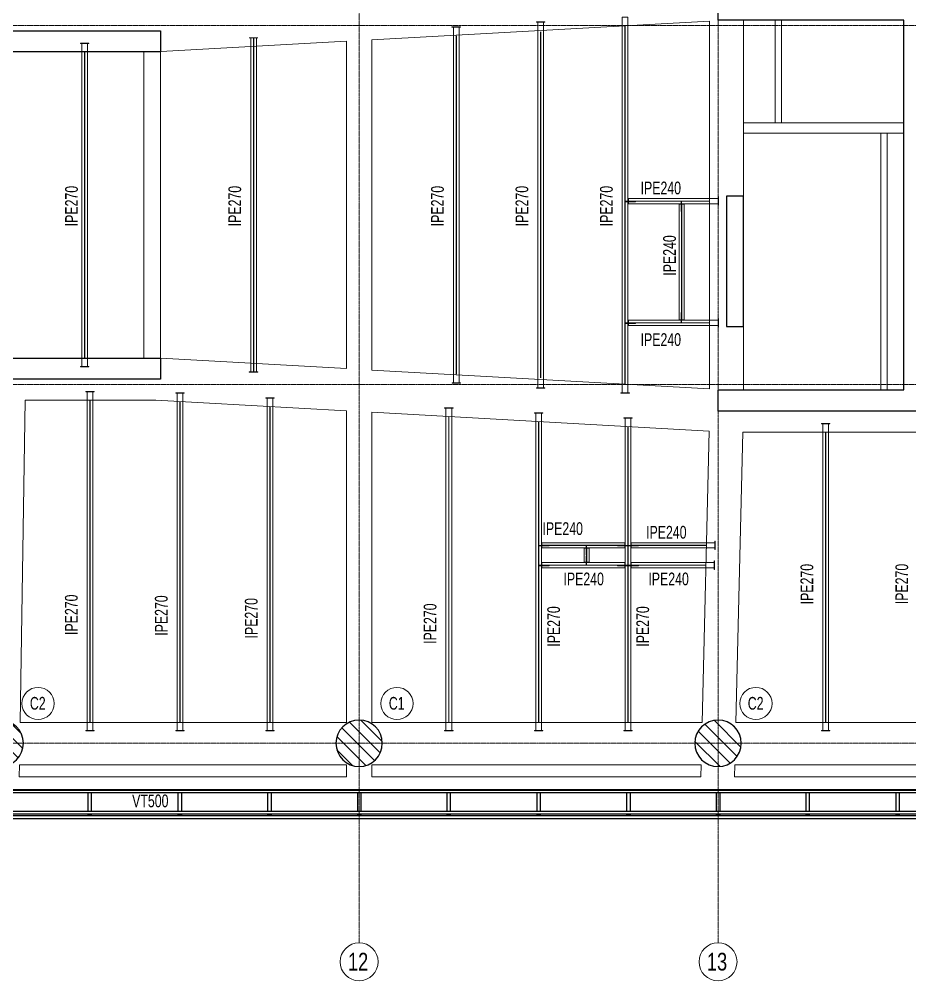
# Model space of a CAD drawing. Header units: millimetres. Extents: x -899 to 76352, y -21218 to 30068.
# Drawn here: x 38598 to 59686, y -5625 to 17150 of the extents above; entities that cross this region are included whole.
import ezdxf

# ---------------------------------------------------------------- set-up
doc = ezdxf.new("R2010")
doc.units = ezdxf.units.MM
doc.header["$LTSCALE"] = 0.9
doc.linetypes.add('Grid Line', pattern=[3.33375, 1.905, -0.47625, 0.47625, -0.47625])
for name, color, linetype, lineweight in [('0-2', 250, 'Continuous', 5), ('A_ALMA', 255, 'Continuous', 5), ('E_COLUMNAS', 1, 'Continuous', 18), ('E_COLUMNAS-3', 1, 'Continuous', 35), ('E_COLUMNAS-4', 1, 'Continuous', 25), ('E_EJES', 8, 'Continuous', 9), ('E_EJES-1', 8, 'Grid Line', 9), ('E_MUROS-1', 2, 'Continuous', 25), ('E_TEXTO', 3, 'Continuous', 9), ('E_VIGAS', 5, 'Continuous', 9), ('E_VIGAS-1', 5, 'Continuous', 25), ('E_VIGAS-2', 10, 'Continuous', 25), ('P-PLATINA', 6, 'Continuous', 15), ('VIGAS_HCB', 253, 'Continuous', 15)]:
    doc.layers.add(name, color=color, linetype=linetype, lineweight=lineweight)
doc.styles.add('Arial Narrow', font='', dxfattribs={"width": 0.85, "height": 0.3})
doc.styles.add('Swis721 LtCn BT', font='swisscl.ttf', dxfattribs={"height": 0.42})
doc.styles.get('Arial Narrow').set_extended_font_data('Arial Narrow')

# ---------------------------------------------------------------- blocks, each defined once
blk = doc.blocks.new('EST_SFM_VIGA-METALICA-SECCION-C - EST_SFM_VIGA-METALICA-UPN100-1527742-PLANTA TIPO PISO 18 A PISO 23')
at = {"layer": 'E_VIGAS-2'}
for p, q in [((34.044, 0.018), (-34.827, 0.018)), ((-34.827, -0.032), (34.044, -0.032))]:
    blk.add_line(p, q, dxfattribs=at)
blk = doc.blocks.new('EST_SFM_VIGA-METALICA-SECCION-C - EST_SFM_VIGA-METALICA-UPN100-1527772-PLANTA TIPO PISO 18 A PISO 23')
at = {"layer": 'E_VIGAS-2'}
for p, q in [((34.942, 0.032), (-34.929, 0.032)), ((-34.929, -0.018), (34.942, -0.018))]:
    blk.add_line(p, q, dxfattribs=at)
blk = doc.blocks.new('EST_SFM_VIGA-METALICA-SECCION-C - EST_SFM_VIGA-METALICA-UPN160-1579051-PLANTA TIPO PISO 18 A PISO 23')
at = {"layer": 'E_VIGAS-1'}
for p, q in [((30.107, 0.047), (-30.264, 0.047)), ((-30.269, -0.018), (30.113, -0.018))]:
    blk.add_line(p, q, dxfattribs=at)
blk = doc.blocks.new('DCTIB_CNI_EST_MOD-1A-FAC_0001_rvt-2-PLANTA TIPO PISO 18 A PISO 23')
at = {"layer": 'E_VIGAS-1'}
for p, q in [((-38.078, 139.567), (-37.996, 139.567)), ((-38.078, 139.545), (-38.078, 139.567)), ((-38.078, 139.045), (-38.078, 139.495)), ((-37.996, 139.545), (-37.996, 139.567)), ((-37.996, 139.045), (-37.996, 139.495)), ((-35.953, 139.567), (-35.871, 139.567)), ((-35.953, 139.567), (-35.953, 139.545)), ((-35.953, 139.495), (-35.953, 139.045)), ((-35.871, 139.567), (-35.871, 139.545)), ((-35.871, 139.495), (-35.871, 139.045)), ((-33.828, 139.567), (-33.746, 139.567)), ((-33.828, 139.567), (-33.828, 139.545)), ((-33.828, 139.495), (-33.828, 139.045)), ((-33.746, 139.567), (-33.746, 139.545)), ((-33.746, 139.495), (-33.746, 139.045)), ((-31.703, 139.567), (-31.621, 139.567)), ((-31.703, 139.567), (-31.703, 139.545)), ((-31.703, 139.495), (-31.703, 139.045)), ((-31.621, 139.567), (-31.621, 139.545)), ((-31.621, 139.495), (-31.621, 139.045)), ((-29.578, 139.567), (-29.496, 139.567)), ((-29.578, 139.545), (-29.578, 139.567)), ((-29.578, 139.045), (-29.578, 139.495)), ((-29.496, 139.545), (-29.496, 139.567)), ((-29.496, 139.045), (-29.496, 139.495)), ((-27.454, 139.567), (-27.372, 139.567)), ((-27.454, 139.567), (-27.454, 139.545)), ((-27.454, 139.495), (-27.454, 139.045)), ((-27.372, 139.567), (-27.372, 139.545)), ((-27.372, 139.495), (-27.372, 139.045)), ((-25.328, 139.567), (-25.246, 139.567)), ((-25.328, 139.567), (-25.328, 139.545)), ((-25.328, 139.495), (-25.328, 139.045)), ((-25.246, 139.567), (-25.246, 139.545)), ((-25.246, 139.495), (-25.246, 139.045)), ((-23.203, 139.567), (-23.121, 139.567)), ((-23.203, 139.567), (-23.203, 139.545)), ((-23.203, 139.406), (-23.203, 139.045)), ((-23.121, 139.567), (-23.121, 139.545)), ((-23.121, 139.406), (-23.121, 139.045)), ((-21.078, 139.567), (-20.996, 139.567)), ((-21.078, 139.545), (-21.078, 139.567)), ((-21.078, 139.045), (-21.078, 139.495)), ((-20.996, 139.545), (-20.996, 139.567)), ((-20.996, 139.045), (-20.996, 139.495)), ((-18.953, 139.567), (-18.871, 139.567)), ((-18.953, 139.567), (-18.953, 139.545)), ((-18.953, 139.495), (-18.953, 139.045)), ((-18.871, 139.567), (-18.871, 139.545)), ((-18.871, 139.495), (-18.871, 139.045)), ((-38.078, 138.967), (-38.078, 138.995)), ((-38.078, 138.966), (-38.078, 138.967)), ((-38.078, 138.967), (-37.996, 138.967)), ((-38.05, 138.966), (-38.078, 138.966)), ((-38.04, 138.961), (-38.04, 138.966)), ((-38.04, 138.947), (-38.04, 138.961)), ((-38.035, 138.966), (-38.035, 138.961)), ((-38.035, 138.961), (-38.035, 138.947)), ((-37.996, 138.966), (-38.024, 138.966)), ((-37.996, 138.967), (-37.996, 138.995)), ((-37.996, 138.967), (-37.996, 138.966)), ((-35.953, 138.995), (-35.953, 138.967)), ((-35.953, 138.967), (-35.871, 138.967)), ((-35.953, 138.966), (-35.953, 138.967)), ((-35.925, 138.966), (-35.953, 138.966)), ((-35.915, 138.961), (-35.915, 138.966)), ((-35.915, 138.947), (-35.915, 138.961)), ((-35.91, 138.966), (-35.91, 138.961)), ((-35.91, 138.961), (-35.91, 138.947)), ((-35.871, 138.966), (-35.899, 138.966)), ((-35.871, 138.995), (-35.871, 138.967)), ((-35.871, 138.967), (-35.871, 138.966)), ((-33.828, 138.995), (-33.828, 138.967)), ((-33.828, 138.967), (-33.746, 138.967)), ((-33.828, 138.966), (-33.828, 138.967)), ((-33.8, 138.966), (-33.828, 138.966)), ((-33.79, 138.961), (-33.79, 138.966)), ((-33.79, 138.947), (-33.79, 138.961)), ((-33.785, 138.966), (-33.785, 138.961)), ((-33.785, 138.961), (-33.785, 138.947)), ((-33.746, 138.966), (-33.774, 138.966)), ((-33.746, 138.995), (-33.746, 138.967)), ((-33.746, 138.967), (-33.746, 138.966)), ((-31.703, 138.995), (-31.703, 138.967)), ((-31.703, 138.967), (-31.621, 138.967)), ((-31.703, 138.966), (-31.703, 138.967)), ((-31.675, 138.966), (-31.703, 138.966)), ((-31.664, 138.961), (-31.664, 138.966)), ((-31.664, 138.947), (-31.664, 138.961)), ((-31.659, 138.966), (-31.659, 138.961)), ((-31.659, 138.961), (-31.659, 138.947)), ((-31.621, 138.966), (-31.649, 138.966)), ((-31.621, 138.995), (-31.621, 138.967)), ((-31.621, 138.967), (-31.621, 138.966)), ((-29.578, 138.967), (-29.578, 138.995)), ((-29.578, 138.966), (-29.578, 138.967)), ((-29.578, 138.967), (-29.496, 138.967)), ((-29.55, 138.966), (-29.578, 138.966)), ((-29.54, 138.961), (-29.54, 138.966)), ((-29.54, 138.947), (-29.54, 138.961)), ((-29.535, 138.966), (-29.535, 138.961)), ((-29.535, 138.961), (-29.535, 138.947)), ((-29.496, 138.966), (-29.524, 138.966)), ((-29.496, 138.967), (-29.496, 138.995)), ((-29.496, 138.967), (-29.496, 138.966)), ((-27.454, 138.995), (-27.454, 138.967)), ((-27.454, 138.967), (-27.372, 138.967)), ((-27.454, 138.966), (-27.454, 138.967)), ((-27.426, 138.966), (-27.454, 138.966)), ((-27.415, 138.961), (-27.415, 138.966)), ((-27.415, 138.947), (-27.415, 138.961)), ((-27.41, 138.966), (-27.41, 138.961)), ((-27.41, 138.961), (-27.41, 138.947)), ((-27.372, 138.966), (-27.399, 138.966)), ((-27.372, 138.995), (-27.372, 138.967)), ((-27.372, 138.967), (-27.372, 138.966)), ((-25.328, 138.995), (-25.328, 138.967)), ((-25.328, 138.967), (-25.246, 138.967)), ((-25.328, 138.966), (-25.328, 138.967)), ((-25.3, 138.966), (-25.328, 138.966)), ((-25.29, 138.961), (-25.29, 138.966)), ((-25.29, 138.947), (-25.29, 138.961)), ((-25.285, 138.966), (-25.285, 138.961)), ((-25.285, 138.961), (-25.285, 138.947)), ((-25.246, 138.966), (-25.274, 138.966)), ((-25.246, 138.995), (-25.246, 138.967)), ((-25.246, 138.967), (-25.246, 138.966)), ((-23.203, 138.995), (-23.203, 138.967)), ((-23.203, 138.967), (-23.121, 138.967)), ((-23.203, 138.966), (-23.203, 138.967)), ((-23.175, 138.966), (-23.203, 138.966)), ((-23.164, 138.961), (-23.164, 138.966)), ((-23.164, 138.947), (-23.164, 138.961)), ((-23.159, 138.966), (-23.159, 138.961)), ((-23.159, 138.961), (-23.159, 138.947)), ((-23.121, 138.966), (-23.149, 138.966)), ((-23.121, 138.995), (-23.121, 138.967)), ((-23.121, 138.967), (-23.121, 138.966)), ((-21.078, 138.967), (-21.078, 138.995)), ((-21.078, 138.966), (-21.078, 138.967)), ((-21.078, 138.967), (-20.996, 138.967)), ((-21.05, 138.966), (-21.078, 138.966)), ((-21.04, 138.961), (-21.04, 138.966)), ((-21.04, 138.947), (-21.04, 138.961)), ((-21.035, 138.966), (-21.035, 138.961)), ((-21.035, 138.961), (-21.035, 138.947)), ((-20.996, 138.966), (-21.024, 138.966)), ((-20.996, 138.967), (-20.996, 138.995)), ((-20.996, 138.967), (-20.996, 138.966)), ((-18.953, 138.995), (-18.953, 138.967)), ((-18.953, 138.967), (-18.871, 138.967)), ((-18.953, 138.966), (-18.953, 138.967)), ((-18.925, 138.966), (-18.953, 138.966)), ((-18.915, 138.961), (-18.915, 138.966)), ((-18.915, 138.947), (-18.915, 138.961)), ((-18.91, 138.966), (-18.91, 138.961)), ((-18.91, 138.961), (-18.91, 138.947)), ((-18.871, 138.966), (-18.899, 138.966)), ((-18.871, 138.995), (-18.871, 138.967)), ((-18.871, 138.967), (-18.871, 138.966))]:
    blk.add_line(p, q, dxfattribs=at)
for points, knots in [([(-38.05, 138.966), (-38.049, 138.966), (-38.048, 138.966), (-38.045, 138.966), (-38.043, 138.965), (-38.041, 138.964), (-38.04, 138.963), (-38.04, 138.962), (-38.04, 138.961)], [0, 0, 0, 0, 0.142857, 0.285714, 0.428571, 0.571429, 0.785714, 1, 1, 1, 1]), ([(-38.04, 138.961), (-38.04, 138.962), (-38.04, 138.963), (-38.042, 138.965), (-38.043, 138.965), (-38.045, 138.966), (-38.046, 138.966), (-38.047, 138.966), (-38.049, 138.966), (-38.05, 138.966)], [0, 0, 0, 0, 0.285714, 0.428571, 0.571429, 0.678571, 0.732143, 0.785714, 1, 1, 1, 1]), ([(-38.024, 138.966), (-38.025, 138.966), (-38.026, 138.966), (-38.029, 138.966), (-38.031, 138.965), (-38.033, 138.964), (-38.034, 138.963), (-38.035, 138.962), (-38.035, 138.961)], [0, 0, 0, 0, 0.142857, 0.285714, 0.428571, 0.571429, 0.785714, 1, 1, 1, 1]), ([(-38.035, 138.961), (-38.035, 138.962), (-38.034, 138.963), (-38.033, 138.965), (-38.031, 138.965), (-38.03, 138.966), (-38.029, 138.966), (-38.027, 138.966), (-38.025, 138.966), (-38.024, 138.966)], [0, 0, 0, 0, 0.285714, 0.428571, 0.571429, 0.678571, 0.732143, 0.785714, 1, 1, 1, 1]), ([(-35.915, 138.961), (-35.915, 138.962), (-35.915, 138.963), (-35.917, 138.965), (-35.918, 138.965), (-35.92, 138.966), (-35.921, 138.966), (-35.922, 138.966), (-35.924, 138.966), (-35.925, 138.966)], [0, 0, 0, 0, 0.285714, 0.428571, 0.571429, 0.678571, 0.732143, 0.785714, 1, 1, 1, 1]), ([(-35.925, 138.966), (-35.924, 138.966), (-35.923, 138.966), (-35.92, 138.966), (-35.918, 138.965), (-35.916, 138.964), (-35.915, 138.963), (-35.915, 138.962), (-35.915, 138.961)], [0, 0, 0, 0, 0.142857, 0.285714, 0.428571, 0.571429, 0.785714, 1, 1, 1, 1]), ([(-35.91, 138.961), (-35.91, 138.962), (-35.909, 138.963), (-35.908, 138.965), (-35.906, 138.965), (-35.905, 138.966), (-35.904, 138.966), (-35.902, 138.966), (-35.9, 138.966), (-35.899, 138.966)], [0, 0, 0, 0, 0.285714, 0.428571, 0.571429, 0.678571, 0.732143, 0.785714, 1, 1, 1, 1]), ([(-35.899, 138.966), (-35.9, 138.966), (-35.901, 138.966), (-35.904, 138.966), (-35.906, 138.965), (-35.908, 138.964), (-35.909, 138.963), (-35.91, 138.962), (-35.91, 138.961)], [0, 0, 0, 0, 0.142857, 0.285714, 0.428571, 0.571429, 0.785714, 1, 1, 1, 1]), ([(-33.79, 138.961), (-33.79, 138.962), (-33.79, 138.963), (-33.792, 138.965), (-33.793, 138.965), (-33.795, 138.966), (-33.796, 138.966), (-33.797, 138.966), (-33.799, 138.966), (-33.8, 138.966)], [0, 0, 0, 0, 0.285714, 0.428571, 0.571429, 0.678571, 0.732143, 0.785714, 1, 1, 1, 1]), ([(-33.8, 138.966), (-33.799, 138.966), (-33.798, 138.966), (-33.795, 138.966), (-33.793, 138.965), (-33.791, 138.964), (-33.79, 138.963), (-33.79, 138.962), (-33.79, 138.961)], [0, 0, 0, 0, 0.142857, 0.285714, 0.428571, 0.571429, 0.785714, 1, 1, 1, 1]), ([(-33.785, 138.961), (-33.785, 138.962), (-33.784, 138.963), (-33.783, 138.965), (-33.781, 138.965), (-33.78, 138.966), (-33.779, 138.966), (-33.777, 138.966), (-33.775, 138.966), (-33.774, 138.966)], [0, 0, 0, 0, 0.285714, 0.428571, 0.571429, 0.678571, 0.732143, 0.785714, 1, 1, 1, 1]), ([(-33.774, 138.966), (-33.775, 138.966), (-33.776, 138.966), (-33.779, 138.966), (-33.781, 138.965), (-33.783, 138.964), (-33.784, 138.963), (-33.785, 138.962), (-33.785, 138.961)], [0, 0, 0, 0, 0.142857, 0.285714, 0.428571, 0.571429, 0.785714, 1, 1, 1, 1]), ([(-31.664, 138.961), (-31.664, 138.962), (-31.665, 138.963), (-31.666, 138.965), (-31.668, 138.965), (-31.669, 138.966), (-31.67, 138.966), (-31.672, 138.966), (-31.674, 138.966), (-31.675, 138.966)], [0, 0, 0, 0, 0.285714, 0.428571, 0.571429, 0.678571, 0.732143, 0.785714, 1, 1, 1, 1]), ([(-31.675, 138.966), (-31.674, 138.966), (-31.673, 138.966), (-31.67, 138.966), (-31.668, 138.965), (-31.666, 138.964), (-31.665, 138.963), (-31.664, 138.962), (-31.664, 138.961)], [0, 0, 0, 0, 0.142857, 0.285714, 0.428571, 0.571429, 0.785714, 1, 1, 1, 1]), ([(-31.659, 138.961), (-31.659, 138.962), (-31.659, 138.963), (-31.657, 138.965), (-31.656, 138.965), (-31.654, 138.966), (-31.653, 138.966), (-31.652, 138.966), (-31.65, 138.966), (-31.649, 138.966)], [0, 0, 0, 0, 0.285714, 0.428571, 0.571429, 0.678571, 0.732143, 0.785714, 1, 1, 1, 1]), ([(-31.649, 138.966), (-31.65, 138.966), (-31.651, 138.966), (-31.654, 138.966), (-31.656, 138.965), (-31.658, 138.964), (-31.659, 138.963), (-31.659, 138.962), (-31.659, 138.961)], [0, 0, 0, 0, 0.142857, 0.285714, 0.428571, 0.571429, 0.785714, 1, 1, 1, 1]), ([(-29.55, 138.966), (-29.549, 138.966), (-29.548, 138.966), (-29.545, 138.966), (-29.543, 138.965), (-29.541, 138.964), (-29.54, 138.963), (-29.54, 138.962), (-29.54, 138.961)], [0, 0, 0, 0, 0.142857, 0.285714, 0.428571, 0.571429, 0.785714, 1, 1, 1, 1]), ([(-29.54, 138.961), (-29.54, 138.962), (-29.54, 138.963), (-29.542, 138.965), (-29.543, 138.965), (-29.545, 138.966), (-29.546, 138.966), (-29.547, 138.966), (-29.549, 138.966), (-29.55, 138.966)], [0, 0, 0, 0, 0.285714, 0.428571, 0.571429, 0.678571, 0.732143, 0.785714, 1, 1, 1, 1]), ([(-29.524, 138.966), (-29.525, 138.966), (-29.526, 138.966), (-29.529, 138.966), (-29.531, 138.965), (-29.533, 138.964), (-29.534, 138.963), (-29.535, 138.962), (-29.535, 138.961)], [0, 0, 0, 0, 0.142857, 0.285714, 0.428571, 0.571429, 0.785714, 1, 1, 1, 1]), ([(-29.535, 138.961), (-29.535, 138.962), (-29.534, 138.963), (-29.533, 138.965), (-29.531, 138.965), (-29.53, 138.966), (-29.529, 138.966), (-29.527, 138.966), (-29.525, 138.966), (-29.524, 138.966)], [0, 0, 0, 0, 0.285714, 0.428571, 0.571429, 0.678571, 0.732143, 0.785714, 1, 1, 1, 1]), ([(-27.415, 138.961), (-27.415, 138.962), (-27.415, 138.963), (-27.417, 138.965), (-27.419, 138.965), (-27.42, 138.966), (-27.421, 138.966), (-27.423, 138.966), (-27.424, 138.966), (-27.426, 138.966)], [0, 0, 0, 0, 0.285714, 0.428571, 0.571429, 0.678571, 0.732143, 0.785714, 1, 1, 1, 1]), ([(-27.426, 138.966), (-27.425, 138.966), (-27.423, 138.966), (-27.421, 138.966), (-27.419, 138.965), (-27.417, 138.964), (-27.415, 138.963), (-27.415, 138.962), (-27.415, 138.961)], [0, 0, 0, 0, 0.142857, 0.285714, 0.428571, 0.571429, 0.785714, 1, 1, 1, 1]), ([(-27.41, 138.961), (-27.41, 138.962), (-27.41, 138.963), (-27.408, 138.965), (-27.407, 138.965), (-27.405, 138.966), (-27.404, 138.966), (-27.402, 138.966), (-27.401, 138.966), (-27.399, 138.966)], [0, 0, 0, 0, 0.285714, 0.428571, 0.571429, 0.678571, 0.732143, 0.785714, 1, 1, 1, 1]), ([(-27.399, 138.966), (-27.4, 138.966), (-27.402, 138.966), (-27.404, 138.966), (-27.406, 138.965), (-27.408, 138.964), (-27.41, 138.963), (-27.41, 138.962), (-27.41, 138.961)], [0, 0, 0, 0, 0.142857, 0.285714, 0.428571, 0.571429, 0.785714, 1, 1, 1, 1]), ([(-25.29, 138.961), (-25.29, 138.962), (-25.29, 138.963), (-25.292, 138.965), (-25.293, 138.965), (-25.295, 138.966), (-25.296, 138.966), (-25.297, 138.966), (-25.299, 138.966), (-25.3, 138.966)], [0, 0, 0, 0, 0.285714, 0.428571, 0.571429, 0.678571, 0.732143, 0.785714, 1, 1, 1, 1]), ([(-25.3, 138.966), (-25.299, 138.966), (-25.298, 138.966), (-25.295, 138.966), (-25.293, 138.965), (-25.291, 138.964), (-25.29, 138.963), (-25.29, 138.962), (-25.29, 138.961)], [0, 0, 0, 0, 0.142857, 0.285714, 0.428571, 0.571429, 0.785714, 1, 1, 1, 1]), ([(-25.285, 138.961), (-25.285, 138.962), (-25.284, 138.963), (-25.283, 138.965), (-25.281, 138.965), (-25.28, 138.966), (-25.279, 138.966), (-25.277, 138.966), (-25.275, 138.966), (-25.274, 138.966)], [0, 0, 0, 0, 0.285714, 0.428571, 0.571429, 0.678571, 0.732143, 0.785714, 1, 1, 1, 1]), ([(-25.274, 138.966), (-25.275, 138.966), (-25.276, 138.966), (-25.279, 138.966), (-25.281, 138.965), (-25.283, 138.964), (-25.284, 138.963), (-25.285, 138.962), (-25.285, 138.961)], [0, 0, 0, 0, 0.142857, 0.285714, 0.428571, 0.571429, 0.785714, 1, 1, 1, 1]), ([(-23.164, 138.961), (-23.164, 138.962), (-23.165, 138.963), (-23.166, 138.965), (-23.168, 138.965), (-23.169, 138.966), (-23.17, 138.966), (-23.172, 138.966), (-23.174, 138.966), (-23.175, 138.966)], [0, 0, 0, 0, 0.285714, 0.428571, 0.571429, 0.678571, 0.732143, 0.785714, 1, 1, 1, 1]), ([(-23.175, 138.966), (-23.174, 138.966), (-23.173, 138.966), (-23.17, 138.966), (-23.168, 138.965), (-23.166, 138.964), (-23.165, 138.963), (-23.164, 138.962), (-23.164, 138.961)], [0, 0, 0, 0, 0.142857, 0.285714, 0.428571, 0.571429, 0.785714, 1, 1, 1, 1]), ([(-23.159, 138.961), (-23.159, 138.962), (-23.159, 138.963), (-23.157, 138.965), (-23.156, 138.965), (-23.154, 138.966), (-23.153, 138.966), (-23.152, 138.966), (-23.15, 138.966), (-23.149, 138.966)], [0, 0, 0, 0, 0.285714, 0.428571, 0.571429, 0.678571, 0.732143, 0.785714, 1, 1, 1, 1]), ([(-23.149, 138.966), (-23.15, 138.966), (-23.151, 138.966), (-23.154, 138.966), (-23.156, 138.965), (-23.158, 138.964), (-23.159, 138.963), (-23.159, 138.962), (-23.159, 138.961)], [0, 0, 0, 0, 0.142857, 0.285714, 0.428571, 0.571429, 0.785714, 1, 1, 1, 1]), ([(-21.05, 138.966), (-21.049, 138.966), (-21.048, 138.966), (-21.045, 138.966), (-21.043, 138.965), (-21.041, 138.964), (-21.04, 138.963), (-21.04, 138.962), (-21.04, 138.961)], [0, 0, 0, 0, 0.142857, 0.285714, 0.428571, 0.571429, 0.785714, 1, 1, 1, 1]), ([(-21.04, 138.961), (-21.04, 138.962), (-21.04, 138.963), (-21.042, 138.965), (-21.043, 138.965), (-21.045, 138.966), (-21.046, 138.966), (-21.047, 138.966), (-21.049, 138.966), (-21.05, 138.966)], [0, 0, 0, 0, 0.285714, 0.428571, 0.571429, 0.678571, 0.732143, 0.785714, 1, 1, 1, 1]), ([(-21.024, 138.966), (-21.025, 138.966), (-21.026, 138.966), (-21.029, 138.966), (-21.031, 138.965), (-21.033, 138.964), (-21.034, 138.963), (-21.035, 138.962), (-21.035, 138.961)], [0, 0, 0, 0, 0.142857, 0.285714, 0.428571, 0.571429, 0.785714, 1, 1, 1, 1]), ([(-21.035, 138.961), (-21.035, 138.962), (-21.034, 138.963), (-21.033, 138.965), (-21.031, 138.965), (-21.03, 138.966), (-21.029, 138.966), (-21.027, 138.966), (-21.025, 138.966), (-21.024, 138.966)], [0, 0, 0, 0, 0.285714, 0.428571, 0.571429, 0.678571, 0.732143, 0.785714, 1, 1, 1, 1]), ([(-18.915, 138.961), (-18.915, 138.962), (-18.915, 138.963), (-18.917, 138.965), (-18.918, 138.965), (-18.92, 138.966), (-18.921, 138.966), (-18.922, 138.966), (-18.924, 138.966), (-18.925, 138.966)], [0, 0, 0, 0, 0.285714, 0.428571, 0.571429, 0.678571, 0.732143, 0.785714, 1, 1, 1, 1]), ([(-18.925, 138.966), (-18.924, 138.966), (-18.923, 138.966), (-18.92, 138.966), (-18.918, 138.965), (-18.916, 138.964), (-18.915, 138.963), (-18.915, 138.962), (-18.915, 138.961)], [0, 0, 0, 0, 0.142857, 0.285714, 0.428571, 0.571429, 0.785714, 1, 1, 1, 1]), ([(-18.91, 138.961), (-18.91, 138.962), (-18.909, 138.963), (-18.908, 138.965), (-18.906, 138.965), (-18.905, 138.966), (-18.904, 138.966), (-18.902, 138.966), (-18.9, 138.966), (-18.899, 138.966)], [0, 0, 0, 0, 0.285714, 0.428571, 0.571429, 0.678571, 0.732143, 0.785714, 1, 1, 1, 1]), ([(-18.899, 138.966), (-18.9, 138.966), (-18.901, 138.966), (-18.904, 138.966), (-18.906, 138.965), (-18.908, 138.964), (-18.909, 138.963), (-18.91, 138.962), (-18.91, 138.961)], [0, 0, 0, 0, 0.142857, 0.285714, 0.428571, 0.571429, 0.785714, 1, 1, 1, 1])]:
    blk.add_open_spline(points, degree=3, knots=knots, dxfattribs=at)
at = {"layer": 'E_VIGAS-2'}
for p, q in [((-23.203, 139.495), (-23.203, 139.406)), ((-23.121, 139.495), (-23.121, 139.407))]:
    blk.add_line(p, q, dxfattribs=at)
at = {"layer": 'E_VIGAS-1'}
for name, p in [('EST_SFM_VIGA-METALICA-SECCION-C - EST_SFM_VIGA-METALICA-UPN100-1527742-PLANTA TIPO PISO 18 A PISO 23', (-39.77, 139.527)), ('EST_SFM_VIGA-METALICA-SECCION-C - EST_SFM_VIGA-METALICA-UPN160-1579051-PLANTA TIPO PISO 18 A PISO 23', (-40.084, 138.9)), ('EST_SFM_VIGA-METALICA-SECCION-C - EST_SFM_VIGA-METALICA-UPN100-1527772-PLANTA TIPO PISO 18 A PISO 23', (-40.169, 139.013))]:
    blk.add_blockref(name, p, dxfattribs=at)
blk = doc.blocks.new('Grid - CNI_NOMBRE EJES-372759-PLANTA TIPO PISO 18 A PISO 23')
at = {"layer": 'E_EJES'}
blk.add_circle((0, 0), 0.003, dxfattribs=at)
blk = doc.blocks.new('CNI_TAG COLUMNAS CONCRETO MARCA - CNI_COLUMNA CONCRETO-582370-PLANTA TIPO PISO 18 A PISO 23')
at = {"layer": 'E_TEXTO'}
for start, end in [(360, 180), (180, 360)]:
    blk.add_arc((0.00026, -0.00015), 0.00254, start, end, dxfattribs=at)
blk = doc.blocks.new('EST_SCM_COLUMNA-SECCION-CIRCULAR - EST_SCM_COLUMNA-CONCRETO-CIRCULAR_Ø_110cm-V13-_58_00m_N_E_-NIVEL-15 DOC')
at = {"layer": 'E_COLUMNAS'}
h = blk.add_hatch(dxfattribs=at)
h.set_pattern_fill('FP_10', color=256, style=0, pattern_type=2)
h.set_pattern_definition([(135, (40.162, -140.662), (-0.15909903, -0.15909903), [])])
h.paths.add_polyline_path([(0.041, -0.548), (0.122, -0.536), (0.201, -0.512), (0.275, -0.476), (0.343, -0.43), (0.403, -0.374), (0.454, -0.31), (0.496, -0.239), (0.526, -0.162), (0.544, -0.082), (0.55, 0), (0.544, 0.082), (0.526, 0.162), (0.496, 0.239), (0.454, 0.31), (0.403, 0.374), (0.343, 0.43), (0.275, 0.476), (0.195, 0.514), (0.122, 0.536), (0.041, 0.548), (-0.041, 0.548), (-0.122, 0.536), (-0.201, 0.512), (-0.275, 0.476), (-0.343, 0.43), (-0.403, 0.374), (-0.454, 0.31), (-0.496, 0.239), (-0.526, 0.162), (-0.544, 0.082), (-0.55, 0), (-0.544, -0.082), (-0.526, -0.162), (-0.496, -0.239), (-0.454, -0.31), (-0.403, -0.374), (-0.343, -0.43), (-0.275, -0.476), (-0.201, -0.512), (-0.122, -0.536), (-0.041, -0.548)])
at = {"layer": 'E_COLUMNAS-4'}
for start, end in [(360, 180), (180, 360)]:
    blk.add_arc((0, 0), 0.55, start, end, dxfattribs=at)
blk = doc.blocks.new('EST_SCM_COLUMNA-SECCION-CIRCULAR - EST_SCM_COLUMNA-CONCRETO-CIRCULAR_Ø_110cm-V14-_58_00m_N_E_-NIVEL-15 DOC')
at = {"layer": 'E_COLUMNAS'}
h = blk.add_hatch(dxfattribs=at)
h.set_pattern_fill('FP_11', color=256, style=0, pattern_type=2)
h.set_pattern_definition([(135, (31.662, -140.662), (-0.15909903, -0.15909903), [])])
h.paths.add_polyline_path([(0.041, -0.548), (0.122, -0.536), (0.201, -0.512), (0.275, -0.476), (0.343, -0.43), (0.403, -0.374), (0.454, -0.31), (0.496, -0.239), (0.526, -0.162), (0.544, -0.082), (0.55, 0), (0.544, 0.082), (0.526, 0.162), (0.496, 0.239), (0.454, 0.31), (0.403, 0.374), (0.343, 0.43), (0.275, 0.476), (0.201, 0.512), (0.122, 0.536), (0.041, 0.548), (-0.041, 0.548), (-0.122, 0.536), (-0.201, 0.512), (-0.275, 0.476), (-0.343, 0.43), (-0.403, 0.374), (-0.454, 0.31), (-0.496, 0.239), (-0.526, 0.162), (-0.544, 0.082), (-0.55, 0), (-0.544, -0.082), (-0.526, -0.162), (-0.496, -0.239), (-0.454, -0.31), (-0.403, -0.374), (-0.343, -0.43), (-0.275, -0.476), (-0.201, -0.512), (-0.122, -0.536), (-0.041, -0.548)])
at = {"layer": 'E_COLUMNAS-4'}
for start, end in [(360, 180), (180, 360)]:
    blk.add_arc((0, 0), 0.55, start, end, dxfattribs=at)
blk = doc.blocks.new('EST_SCM_COLUMNA-SECCION-CIRCULAR - EST_SCM_COLUMNA-CONCRETO-CIRCULAR_Ø_110cm-V15-_58_00m_N_E_-NIVEL-15 DOC')
at = {"layer": 'E_COLUMNAS'}
h = blk.add_hatch(dxfattribs=at)
h.set_pattern_fill('FP_12', color=256, style=0, pattern_type=2)
h.set_pattern_definition([(135, (23.162, -140.662), (-0.15909903, -0.15909903), [])])
h.paths.add_polyline_path([(0.041, -0.548), (0.122, -0.536), (0.201, -0.512), (0.275, -0.476), (0.343, -0.43), (0.403, -0.374), (0.454, -0.31), (0.496, -0.239), (0.526, -0.162), (0.544, -0.082), (0.55, 0), (0.544, 0.082), (0.526, 0.162), (0.496, 0.239), (0.454, 0.31), (0.403, 0.374), (0.343, 0.43), (0.275, 0.476), (0.201, 0.512), (0.122, 0.536), (0.041, 0.548), (-0.041, 0.548), (-0.122, 0.536), (-0.201, 0.512), (-0.275, 0.476), (-0.343, 0.43), (-0.403, 0.374), (-0.454, 0.31), (-0.496, 0.239), (-0.526, 0.162), (-0.544, 0.082), (-0.55, 0), (-0.544, -0.082), (-0.526, -0.162), (-0.496, -0.239), (-0.454, -0.31), (-0.403, -0.374), (-0.343, -0.43), (-0.275, -0.476), (-0.201, -0.512), (-0.122, -0.536), (-0.041, -0.548)])
at = {"layer": 'E_COLUMNAS-4'}
for start, end in [(360, 180), (180, 360)]:
    blk.add_arc((0, 0), 0.55, start, end, dxfattribs=at)

msp = doc.modelspace()

# ---------------------------------------------------------------- linework, layer by layer
at = {"layer": 'A_ALMA'}
for p, q in [((50610.5, 16865.2), (50610.5, 16865.2)), ((50617.1, 16865.5), (50617.1, 16865.6)), ((52942.7, 8511.4), (52942.7, 16989.4)), ((52949.3, 8511.4), (52949.3, 16989.4)), ((44142.9, 8797.3), (44142.9, 16705.2)), ((44149.5, 8797.3), (44149.5, 16705.2)), ((48942.3, 8745.6), (48942.3, 16756)), ((48948.9, 8745.6), (48948.9, 16756)), ((50942.8, 8652.3), (50942.8, 16848.8)), ((50949.4, 8652.3), (50949.4, 16848.8)), ((40142.7, 9125.2), (40142.7, 16375.2)), ((40149.3, 9125.2), (40149.3, 16375.2)), ((53026.2, 12843.3), (54937.2, 12843.3)), ((53026.2, 12837.1), (54937.2, 12837.1)), ((54283.1, 10028.4), (54283.1, 12770.2)), ((54289.3, 10028.4), (54289.3, 12767.5)), ((53026.3, 9961.1), (54937.2, 9961.1)), ((53026.3, 9954.9), (54937.2, 9954.9)), ((50610.5, 8636.1), (50610.5, 8636.2)), ((50617.1, 8635.7), (50617.1, 8635.8)), ((40272.8, 510), (40272.8, 8115.2)), ((40279.4, 510), (40279.4, 8115.2)), ((42402.8, 510), (42402.8, 8082.9)), ((42409.4, 510), (42409.4, 8082.9)), ((44532.8, 510), (44532.8, 7963.9)), ((44539.4, 510), (44539.4, 7963.9)), ((48767.8, 510), (48767.8, 7727.3)), ((48774.4, 510), (48774.4, 7727.3)), ((50892.8, 510), (50892.8, 7608.6)), ((50899.4, 510), (50899.4, 7608.6)), ((53008, 510), (53008, 7490.4)), ((53014.6, 510), (53014.6, 7490.4)), ((57692.9, 510), (57692.9, 7360.2)), ((57699.5, 510), (57699.5, 7360.2)), ((50974.7, 4691.9), (52934.9, 4691.9)), ((50974.7, 4685.7), (52934.9, 4685.7)), ((52034.2, 4289.2), (52034.2, 4619.2)), ((52040.4, 4289.2), (52040.4, 4619.2)), ((53089.9, 4692.3), (54858.6, 4692.3)), ((53089.9, 4686.1), (54858.6, 4686.1)), ((50974.7, 4222.3), (52934.9, 4222.3)), ((50974.7, 4216.1), (52934.9, 4216.1)), ((53089.9, 4222.3), (54846.9, 4222.3)), ((53089.9, 4216.1), (54846.9, 4216.1))]:
    msp.add_line(p, q, dxfattribs=at)
at = {"layer": 'E_EJES-1'}
for p, q in [((46646.2, -4725), (46646.2, 29167.6)), ((55146.2, -4725), (55146.2, 29167.6)), ((0, 17000), (75451.7, 17000)), ((0, 8500), (75451.7, 8500)), ((0, 0), (75451.7, 0))]:
    msp.add_line(p, q, dxfattribs=at)
at = {"layer": 'E_MUROS-1'}
for points in [[(63646.3, 17630.2), (63646.3, 17130.2), (59946.3, 17130.2), (59946.3, 8370.2), (63646.3, 8370.2), (63646.3, 7870.2), (55146.3, 7870.2), (55146.3, 8370.2), (59546.3, 8370.2), (59546.3, 17130.2), (55146.3, 17130.2), (55146.3, 17630.2)], [(41946.3, 16875.2), (41946.3, 16375.2), (38346.3, 16375.2), (38346.3, 9125.2), (41946.3, 9125.2), (41946.3, 8625.2), (34346.3, 8625.2), (34346.3, 9125.2), (37946.3, 9125.2), (37946.3, 16375.2), (34346.3, 16375.2), (34346.3, 16875.2)]]:
    msp.add_lwpolyline(points, close=True, dxfattribs=at)
msp.add_lwpolyline([(55746.4, 11830.2), (55746.4, 12956.7), (55346.4, 12956.7), (55346.4, 9872.6), (55746.4, 9872.6), (55746.4, 11830.2)], dxfattribs=at)
at = {"layer": 'E_VIGAS', "color": 30, "true_color": 0xf26722}
for p, q in [((59546.3, 14697.9), (55746.3, 14697.9)), ((59546.3, 14447.9), (55746.3, 14447.9)), ((58998.3, 14447.9), (58998.1, 8367.9)), ((59148.3, 14447.9), (59148.1, 8367.9))]:
    msp.add_line(p, q, dxfattribs=at)
for points in [[(10247.2, 26595.9), (10247.2, -1095.9), (66047.4, -1095.8), (66047.3, 26595.9)], [(46347.2, 490.1), (46347.2, 7872.8), (41829.9, 8125.2), (38734.9, 8125.2), (38619, 490.1)], [(54767.3, 490.1), (54933.1, 7393.1), (46947.2, 7839.3), (46947.2, 490.1)], [(46347.2, -509.9), (38603.8, -509.9), (38599.5, -795.9), (46347.2, -795.9)], [(54743.2, -509.9), (46947.2, -509.9), (46947.2, -795.9), (54736.4, -795.9)], [(63247.4, -509.9), (55543.5, -509.9), (55536.6, -795.9), (63247.4, -795.9)]]:
    msp.add_lwpolyline(points, close=True, dxfattribs=at)
for points in [[(54947.2, 17106.7), (46947.2, 16661.1), (46947.2, 8840.9), (54947.2, 8393.9), (54947.2, 17106.7)], [(55147.4, 17130.2), (55747.2, 17130.2), (55747.2, 8370.2), (55747.2, 8370.2)], [(60347.2, 7870.2), (60347.2, 7870.2), (60346.2, 7370), (59881.2, 7370.2), (59881.2, 7370.2), (55732.8, 7370.1), (55567.5, 490.1), (63247.4, 490.1), (63247.4, 17130.2)], [(56646.3, 17127.8), (56646.3, 14697.9), (56496.3, 14697.9), (56496.3, 17127.8)], [(41947.4, 9120.2), (46347.2, 8874.4), (46347.2, 16627.7), (41947.4, 16382.7)], [(41946.1, 9125.2), (41546.1, 9125.2), (41546.1, 16375.2), (41946.1, 16375.2), (41946.1, 9125.2)]]:
    msp.add_lwpolyline(points, dxfattribs=at)
at = {"layer": 'P-PLATINA'}
for points in [[(53193.3, 12837.1), (53193.3, 12827.1), (52949.3, 12827.1), (52949.3, 12837.1)], [(54273.1, 12593.2), (54283.1, 12593.2), (54283.1, 12837.2), (54273.1, 12837.2)], [(54273.1, 10205.2), (54283.1, 10205.2), (54283.1, 9961.2), (54273.1, 9961.2)], [(53193.3, 9955), (53193.3, 9945), (52949.3, 9945), (52949.3, 9955)], [(50900.5, 4685.7), (50900.5, 4675.7), (51144.5, 4675.7), (51144.5, 4685.7)], [(52034.3, 4467.5), (52034.3, 4687.3), (52024.3, 4687.3), (52024.3, 4467.5)], [(53009.1, 4685.7), (53009.1, 4675.7), (52765.1, 4675.7), (52765.1, 4685.7)], [(53259.7, 4686.1), (53259.7, 4676.1), (53015.7, 4676.1), (53015.7, 4686.1)], [(52024.3, 4443.3), (52034.3, 4443.3), (52034.3, 4223.5), (52024.3, 4223.5)], [(50900.2, 4216.1), (50900.2, 4206.1), (51144.2, 4206.1), (51144.2, 4216.1)], [(53009.1, 4216.1), (53009.1, 4206.1), (52765.1, 4206.1), (52765.1, 4216.1)], [(53259.7, 4216.1), (53259.7, 4206.1), (53015.7, 4206.1), (53015.7, 4216.1)]]:
    msp.add_lwpolyline(points, close=True, dxfattribs=at)
at = {"layer": 'VIGAS_HCB', "color": 8}
for points in [[(51046.1, 17087), (50846.1, 17087), (50846.1, 17081), (51046.1, 17081)], [(49045.6, 16968.5), (48845.6, 16968.5), (48845.6, 16962.5), (49045.6, 16962.5)], [(44246, 16711.2), (44046, 16711.2), (44046, 16705.2), (44246, 16705.2)], [(40246.2, 16581.2), (40046.2, 16581.2), (40046.2, 16575.2), (40246.2, 16575.2)], [(55147.2, 12948.8), (55147.2, 12748.8), (55153.2, 12748.8), (55153.2, 12948.8)], [(55147.2, 10058.6), (55147.2, 9858.6), (55153.2, 9858.6), (55153.2, 10058.6)], [(40246.1, 8925.2), (40046.1, 8925.2), (40046.1, 8919.2), (40246.1, 8919.2)], [(44246.2, 8797.3), (44046.2, 8797.3), (44046.2, 8791.3), (44246.2, 8791.3)], [(49046.7, 8539), (48846.7, 8539), (48846.7, 8533), (49046.7, 8533)], [(40376.1, 8331.2), (40176.1, 8331.2), (40176.1, 8325.2), (40376.1, 8325.2)], [(42506.1, 8298.9), (42306.1, 8298.9), (42306.1, 8292.9), (42506.1, 8292.9)], [(51046.1, 8420.1), (50846.1, 8420.1), (50846.1, 8414.1), (51046.1, 8414.1)], [(53046, 8301.4), (52846, 8301.4), (52846, 8295.4), (53046, 8295.4)], [(44636.1, 8179.9), (44436.1, 8179.9), (44436.1, 8173.9), (44636.1, 8173.9)], [(48871.1, 7943.3), (48671.1, 7943.3), (48671.1, 7937.3), (48871.1, 7937.3)], [(50996.1, 7824.6), (50796.1, 7824.6), (50796.1, 7818.6), (50996.1, 7818.6)], [(53111.3, 7706.4), (52911.3, 7706.4), (52911.3, 7700.4), (53111.3, 7700.4)], [(57796.2, 7576.2), (57596.2, 7576.2), (57596.2, 7570.2), (57796.2, 7570.2)], [(55068.2, 4789.2), (55068.2, 4589.2), (55074.2, 4589.2), (55074.2, 4789.2)], [(55056.9, 4319.2), (55056.9, 4119.2), (55062.9, 4119.2), (55062.9, 4319.2)], [(40376.1, 300), (40176.1, 300), (40176.1, 294), (40376.1, 294)], [(42506.1, 300), (42306.1, 300), (42306.1, 294), (42506.1, 294)], [(44636.1, 300), (44436.1, 300), (44436.1, 294), (44636.1, 294)], [(48871.1, 300), (48671.1, 300), (48671.1, 294), (48871.1, 294)], [(50996.1, 300), (50796.1, 300), (50796.1, 294), (50996.1, 294)], [(53111.3, 300), (52911.3, 300), (52911.3, 294), (53111.3, 294)], [(57796.2, 300), (57596.2, 300), (57596.2, 294), (57796.2, 294)]]:
    msp.add_lwpolyline(points, close=True, dxfattribs=at)
at = {"layer": 'VIGAS_HCB'}
for points in [[(50878.6, 8420.1), (51013.6, 8420.1), (51013.6, 17081), (50878.6, 17081)], [(52878.5, 17199.4), (53013.5, 17199.4), (53013.5, 8301.4), (52878.5, 8301.4)], [(48878.1, 16962.5), (49013.1, 16962.5), (49014.2, 8539), (48879.2, 8539)], [(44078.5, 16705.2), (44213.5, 16705.2), (44213.7, 8797.3), (44078.7, 8797.3)], [(40078.7, 16575.2), (40213.7, 16575.2), (40213.6, 8925.2), (40078.6, 8925.2)], [(55147.2, 12780.2), (53023.5, 12780.2), (53023.5, 12900.2), (55147.2, 12900.2)], [(54226.3, 10028.4), (54346.3, 10028.4), (54346.3, 12770.2), (54226.3, 12770.2)], [(55147.2, 9898.6), (53023.5, 9898.6), (53023.5, 10018.6), (55147.2, 10018.6)], [(40208.6, 300), (40343.6, 300), (40343.6, 8325.2), (40208.6, 8325.2)], [(42338.6, 300), (42473.6, 300), (42473.6, 8292.9), (42338.6, 8292.9)], [(44468.6, 300), (44603.6, 300), (44603.6, 8173.9), (44468.6, 8173.9)], [(48703.6, 300), (48838.6, 300), (48838.6, 7937.3), (48703.6, 7937.3)], [(50828.6, 300), (50963.6, 300), (50963.6, 7818.6), (50828.6, 7818.6)], [(52943.8, 300), (53078.8, 300), (53078.8, 7700.4), (52943.8, 7700.4)], [(57628.7, 7570.2), (57763.7, 7570.2), (57763.7, 300), (57628.7, 300)], [(50974.7, 4749.2), (52934.9, 4749.2), (52934.9, 4629.2), (50974.7, 4629.2)], [(51977.4, 4619.2), (52097.4, 4619.2), (52097.4, 4289.2), (51977.4, 4289.2)], [(55068.2, 4629.2), (53089.9, 4629.2), (53089.9, 4749.2), (55068.2, 4749.2)], [(50974.7, 4279.2), (52934.9, 4279.2), (52934.9, 4159.2), (50974.7, 4159.2)], [(55056.9, 4159.2), (53089.9, 4159.2), (53089.9, 4279.2), (55056.9, 4279.2)]]:
    msp.add_lwpolyline(points, close=True, dxfattribs=at)

# ---------------------------------------------------------------- block references
at = {"layer": '0-2', "xscale": 999.9999999999983, "yscale": 999.9999999999983, "zscale": 999.9999999999983}
msp.add_blockref('DCTIB_CNI_EST_MOD-1A-FAC_0001_rvt-2-PLANTA TIPO PISO 18 A PISO 23', (78308.3, -140662.4), dxfattribs=at)
at = {"layer": 'E_COLUMNAS-3', "xscale": 1000, "yscale": 1000, "zscale": 1000}
for name, p in [('EST_SCM_COLUMNA-SECCION-CIRCULAR - EST_SCM_COLUMNA-CONCRETO-CIRCULAR_Ø_110cm-V13-_58_00m_N_E_-NIVEL-15 DOC', (38146.2, 0)), ('EST_SCM_COLUMNA-SECCION-CIRCULAR - EST_SCM_COLUMNA-CONCRETO-CIRCULAR_Ø_110cm-V14-_58_00m_N_E_-NIVEL-15 DOC', (46646.2, 0)), ('EST_SCM_COLUMNA-SECCION-CIRCULAR - EST_SCM_COLUMNA-CONCRETO-CIRCULAR_Ø_110cm-V15-_58_00m_N_E_-NIVEL-15 DOC', (55146.2, 0))]:
    msp.add_blockref(name, p, dxfattribs=at)
at = {"layer": 'E_EJES', "xscale": 149999.9999999996, "yscale": 149999.9999999996, "zscale": 149999.9999999996}
for p in [(46646.2, -5175), (55146.2, -5175)]:
    msp.add_blockref('Grid - CNI_NOMBRE EJES-372759-PLANTA TIPO PISO 18 A PISO 23', p, dxfattribs=at)
at = {"layer": 'E_TEXTO', "xscale": 149999.9999999996, "yscale": 149999.9999999996, "zscale": 149999.9999999996}
for p in [(39004.1, 966.1), (47504.1, 966.1), (56004.1, 966.1)]:
    msp.add_blockref('CNI_TAG COLUMNAS CONCRETO MARCA - CNI_COLUMNA CONCRETO-582370-PLANTA TIPO PISO 18 A PISO 23', p, dxfattribs=at)

# ---------------------------------------------------------------- texts
at = {"layer": 'E_EJES', "char_height": 420, "width": 625.316, "attachment_point": 1, "style": 'Swis721 LtCn BT'}
for s, insert in [('12', (46382.8, -4962.4)), ('13', (54882.8, -4962.4))]:
    msp.add_mtext(s, dxfattribs=dict(at, insert=insert))
at = {"layer": 'E_TEXTO', "char_height": 300, "attachment_point": 1, "style": 'Arial Narrow'}
for s, insert, width in [('IPE240', (53311.6, 13303), 1206.139), ('IPE240', (50988.6, 5234.5), 1206.139), ('IPE240', (53442.1, 5148.4), 1206.139), ('IPE240', (51485.2, 4042.4), 1206.139), ('IPE240', (53496.2, 4042.4), 1206.139), ('C2', (38849.9, 1097.3), 459.968), ('C1', (47349.9, 1097.3), 459.968), ('C2', (55849.9, 1097.3), 459.968), ('VT500', (41271.3, -1214.3), 1083.481)]:
    msp.add_mtext(s, dxfattribs=dict(at, insert=insert, width=width))
at = {"layer": 'E_TEXTO', "char_height": 300, "width": 1206.139, "attachment_point": 1, "style": 'Arial Narrow'}
for s, insert, rotation in [('IPE270', (39684.9, 12244.9), 90), ('IPE270', (43551.5, 12244.9), 90), ('IPE270', (48351.4, 12244.9), 90), ('IPE270', (50351.4, 12244.9), 90), ('IPE270', (52351.3, 12244.9), 90), ('IPE240', (53847, 11075.2), 90), ('IPE240', (53311.6, 9711.2), 0.0001), ('IPE270', (57099.3, 3290.9), 90), ('IPE270', (59347, 3293.3), 90), ('IPE270', (39681.5, 2564.8), 90), ('IPE270', (41811.5, 2546.2), 90), ('IPE270', (43941.5, 2482.7), 90), ('IPE270', (48176.5, 2353.3), 90), ('IPE270', (51103, 2287.5), 90), ('IPE270', (53211.7, 2287.5), 90)]:
    msp.add_mtext(s, dxfattribs=dict(at, insert=insert, rotation=rotation))

doc.saveas('drawing.dxf')
